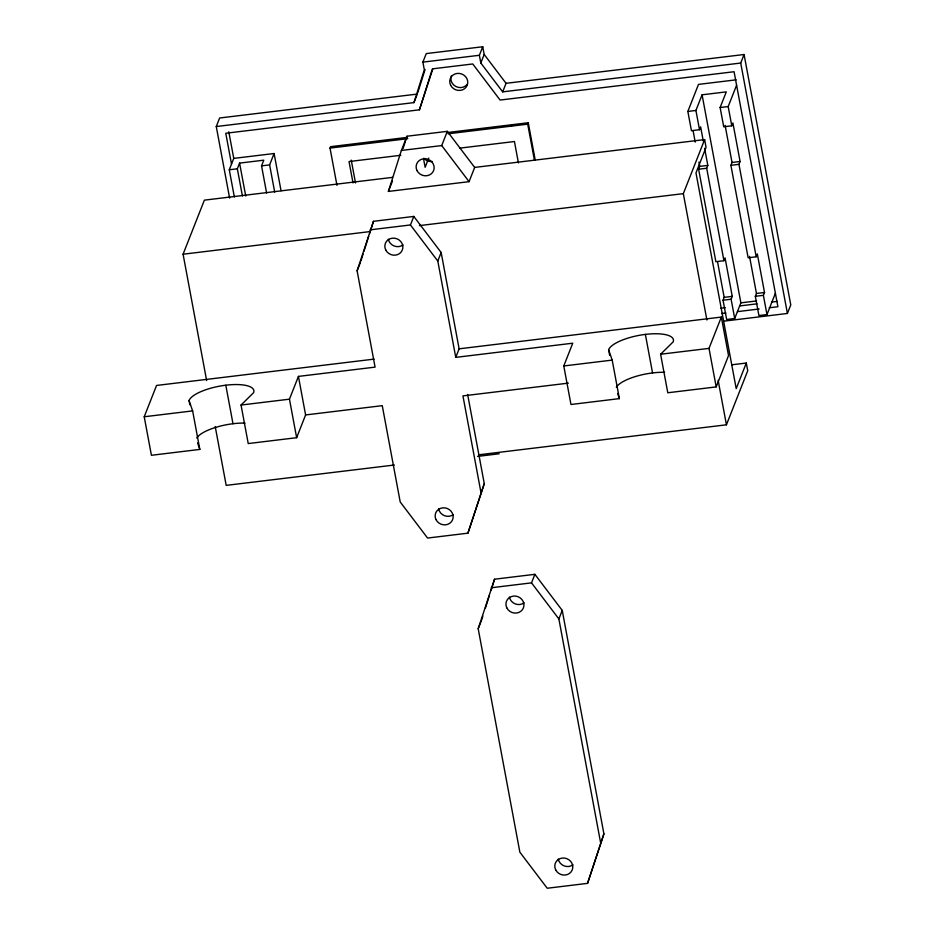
<?xml version="1.0" encoding="UTF-8"?>
<svg xmlns="http://www.w3.org/2000/svg" width="935" height="935" viewBox="0 0 935 935"><rect width="100%" height="100%" fill="white"/><g stroke="black" fill="none" stroke-linecap="round" stroke-linejoin="round"><path stroke-width="1.4" d="M189.852 404.773L189.045 400.496A33.087 10.577 -10.6 0 1 225.802 385.208A33.087 10.577 -10.6 0 1 253.595 392.677L241.043 405.042L248.231 443.564L296.64 437.697L289.453 399.175L298.429 376.408L375.075 367.128L357.112 270.823L373.462 221.315L413.808 216.429L441.156 252.508L459.12 348.825L455.754 357.369L572.746 343.203L563.782 365.959L570.969 404.493L619.379 398.626L612.191 360.104L608.615 349.702A33.087 10.577 -10.6 0 1 645.372 334.403A33.087 10.577 -10.6 0 1 673.153 341.883L660.601 354.236L667.789 392.77L716.198 386.903L728.529 355.604L721.341 317.082L459.12 348.825M360.91 260.912L363.072 254.086M363.937 251.351L368.706 236.333M369.57 233.598L373.462 221.315M229.613 198.08L216.265 126.541L413.948 102.605L424.326 69.833L422.9 62.119L426.255 53.587L482.74 46.75L484.178 54.452L506.057 83.32L502.691 91.864L740.719 63.042L744.073 54.511L506.057 83.32M417.735 92.705L425.098 69.482M388.387 191.43L401.372 150.453L406.982 136.23L447.316 131.344L474.676 167.423L469.066 181.659L388.387 191.43L392.466 181.074M403.078 148.513L406.982 136.23M231.518 164.081L225.767 133.261L419.418 109.816L432.402 68.851L472.748 63.966L500.096 100.057L734.08 71.726L777.908 306.727L769.236 307.779M432.905 68.629L419.418 109.816M296.64 437.697L305.605 414.941L382.263 405.661L400.215 501.966L427.575 538.057L467.921 533.172L484.272 483.664L467.629 394.43M484.272 483.664L467.921 533.172M478.194 628.717L494.545 579.209L534.878 574.324L562.239 610.415L603.905 833.856L587.554 883.365L547.22 888.25L519.86 852.171L478.194 628.717L481.069 621.401M481.56 620.185L482.857 616.083M485.452 607.89L489.344 595.595M491.074 590.137L494.545 579.209M587.554 883.365L603.905 833.856M216.265 126.541L219.631 117.997L417.302 94.073L413.948 102.605M206.647 380.568L183.085 254.215L204.379 200.148L392.548 177.369M234.346 196.969L229.274 169.773L233.762 158.389L228.794 131.777M242.41 195.988L237.35 168.803L239.582 163.111L263.787 160.177L261.555 165.869L266.615 193.054M189.045 400.496L192.633 410.897L199.821 449.419L151.412 455.287L144.224 416.765L156.554 385.454L374.082 359.122M274.691 192.084L269.619 164.887L274.107 153.515L233.762 158.389M336.962 185.352L330.02 148.092L330.581 146.666L406.947 137.422M357.112 270.823L360.478 262.279M428.756 158.085L425.133 167.283L423.555 158.798M455.754 357.369L437.802 261.052L410.442 224.961L413.808 216.429M469.066 181.659L441.717 145.568L447.316 131.344M502.691 91.864L480.812 62.996L479.375 55.282L482.74 46.75M480.812 62.996L484.178 54.452M437.802 261.052L441.156 252.508M511.562 126.12L512.123 124.694M534.376 159.978L527.702 124.168L528.263 122.742L447.281 132.548M703.295 141.138L700.631 126.879L699.509 129.72L691.444 130.701L687.844 111.44L698.492 84.395L736.149 79.837M699.509 129.72L695.921 110.459L702.08 94.809L726.285 91.875L720.125 107.525L723.713 126.786L731.778 125.816L732.9 122.964L740.088 161.498L738.966 164.338L756.205 256.798L748.14 257.779L730.901 165.32L732.023 162.468L725.104 125.372M706.895 320.004L683.333 193.65L704.628 139.584L474.676 167.423M600.551 842.4L558.873 618.947L531.524 582.867L534.878 574.324M717.519 261.695L724.169 297.365L723.047 300.205L726.647 319.478L734.711 318.496L731.123 299.235L732.245 296.383L725.057 257.861L723.935 260.713L715.871 261.683L698.62 169.223L699.742 166.383L698.948 162.094M731.778 125.816L728.19 106.555L736.593 85.214M723.935 260.713L706.696 168.242L707.818 165.401L704.616 148.279M558.873 618.947L562.239 610.415M716.198 386.903L709.01 348.381L721.341 317.082M756.205 256.798L757.327 253.958L764.514 292.48L763.392 295.331L766.981 314.592L758.916 315.562L755.328 296.301L756.45 293.461L749.531 256.354M734.711 318.496L740.882 302.846L702.08 94.809M731.813 364.79L746.294 363.037L736.207 388.644L695.979 172.905L706.065 147.298L704.628 139.584M766.981 314.592L775.396 293.251M478.486 454.831L726.437 424.806L747.731 370.739L746.294 363.037M723.935 321.149L787.41 313.459L790.776 304.927L744.073 54.511M422.9 62.119L479.375 55.282M330.02 148.092L407.824 138.672M448.169 133.787L527.702 124.168M687.844 111.44L695.921 110.459M720.125 107.525L728.19 106.555M229.274 169.773L237.35 168.803M261.555 165.869L269.619 164.887M401.372 150.453L441.717 145.568M400.811 155.28L349.035 161.556L353.021 182.933M459.775 148.139L514.437 141.524L518.422 162.912M699.742 166.383L707.818 165.401M732.023 162.468L740.088 161.498M698.62 169.223L706.696 168.242M730.901 165.32L738.966 164.338M370.096 229.846L410.442 224.961M183.085 254.215L370.131 231.576M419.429 225.604L683.333 193.65M724.169 297.365L732.245 296.383M756.45 293.461L764.514 292.48M723.047 300.205L731.123 299.235M755.328 296.301L763.392 295.331M740.882 302.846L756.544 300.953M720.932 308.211L725.268 307.685M739.702 305.932L757.034 303.84M771.48 302.087L777.265 301.386M721.575 313.552L725.911 313.026M737.47 311.624L759.126 309.006M144.224 416.765L192.633 410.897M241.043 405.042L289.453 399.175M563.782 365.959L612.191 360.104M660.601 354.236L709.01 348.381M568.386 383.128L462.942 395.891L480.906 492.207M394.395 465.011L226.188 485.37L215.214 426.512M477.575 456.397L499.197 453.779M491.179 587.753L531.524 582.867M617.591 393.425L619.379 398.626M197.577 442.921L199.821 449.419M740.719 63.042L787.41 313.459M693.092 130.701L695.219 142.12M718.138 380.3L726.437 424.806M645.372 334.403L652.548 372.936M608.615 349.702L609.678 355.405M528.263 122.742L535.206 159.99M351.244 160.13L355.499 182.944M274.107 153.515L281.038 190.717M298.429 376.408L305.605 414.941M239.582 163.111L245.73 196.023M225.802 385.208L232.99 423.73M403.032 244.935A9.105 8.45 21.5 0 1 388.352 239.208M453.323 514.612A9.105 8.45 21.5 0 1 438.644 508.885M196.747 438.012A33.087 10.577 -10.6 0 1 245.005 423.099M616.305 387.219A33.087 10.577 -10.6 0 1 664.563 372.305M467.278 84.302A9.105 8.45 21.5 0 1 455.742 86.441A9.105 8.45 21.5 0 1 451.406 75.758M524.114 602.841A9.105 8.45 21.5 0 1 509.435 597.103M572.968 864.817A9.105 8.45 21.5 0 1 558.288 859.078M432.321 161.521A9.105 8.45 21.5 0 1 423.847 158.214M416.975 170.509A9.105 8.45 21.5 0 0 432.531 172.507A9.105 8.45 21.5 0 0 425.904 158.81A9.105 8.45 21.5 0 0 416.975 170.509M435.99 519.579A9.105 8.45 21.5 0 0 451.547 521.578A9.105 8.45 21.5 0 0 444.92 507.88A9.105 8.45 21.5 0 0 435.99 519.579M385.699 249.902A9.105 8.45 21.5 0 0 401.255 251.901A9.105 8.45 21.5 0 0 394.628 238.203A9.105 8.45 21.5 0 0 385.699 249.902M450.6 85.143A9.105 8.45 21.5 0 0 466.156 87.142A9.105 8.45 21.5 0 0 459.541 73.444A9.105 8.45 21.5 0 0 450.6 85.143M506.782 607.797A9.105 8.45 21.5 0 0 522.338 609.807A9.105 8.45 21.5 0 0 515.711 596.109A9.105 8.45 21.5 0 0 506.782 607.797M555.635 869.772A9.105 8.45 21.5 0 0 571.192 871.782A9.105 8.45 21.5 0 0 564.565 858.085A9.105 8.45 21.5 0 0 555.635 869.772"/></g></svg>
